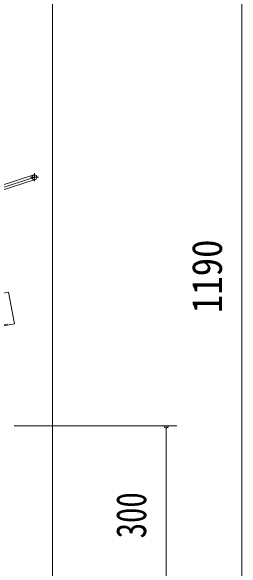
# Model space of a CAD drawing. Units: millimetres, scale not verified. Extents: x -5940 to 5940, y -6448 to 6448.
# Drawn here: x -3178 to -2752, y -4525 to -3493 of the extents above; entities that cross this region are included whole.
import ezdxf
from ezdxf.enums import TextEntityAlignment as Align

# ---------------------------------------------------------------- set-up
doc = ezdxf.new("R2010")
doc.units = ezdxf.units.MM
doc.header["$LTSCALE"] = 10
doc.linetypes.add('USER2', pattern=[10, 4, -6])
doc.linetypes.add('USER3', pattern=[24, 12, -5, 2, -5])
for name, color, linetype, lineweight in [('0-2_2-0BOLD', 7, 'Continuous', 18), ('0-3_2-1HIDDEN', 3, 'USER2', 18), ('0-4_2-2CENTER', 3, 'USER3', 18), ('0-5_2-5DIM', 3, 'Continuous', 18)]:
    doc.layers.add(name, color=color, linetype=linetype, lineweight=lineweight)
doc.styles.add('ＭＳ ゴシック', font='')
doc.styles.get('ＭＳ ゴシック').set_extended_font_data('MS Gothic')

msp = doc.modelspace()

# ---------------------------------------------------------------- linework, layer by layer
at = {"layer": '0-2_2-0BOLD'}
for p, q in [((-3101.6, -4560.42), (-3101.6, -2922.76)), ((-3136.29, -3795.9), (-3890.3, -4039.47)), ((-3887.54, -4048.03), (-3133.53, -3804.46))]:
    msp.add_line(p, q, dxfattribs=at)
msp.add_lwpolyline([(-4600.91, -4331.5), (-3171.94, -4071.68), (-3182.67, -4012.65), (-4530.58, -4257.73), (-4554.73, -4292.61), (-4606.28, -4301.98)], dxfattribs=at)
msp.add_arc((-3134.91, -3800.18), 4.5, 287.9023, 107.9023, dxfattribs=at)
at = {"layer": '0-3_2-1HIDDEN'}
msp.add_line((-4601.2, -4329.92), (-3172.23, -4070.11), dxfattribs=at)
msp.add_arc((-3134.91, -3800.18), 4.5, 107.90305, 287.90305, dxfattribs=at)
at = {"layer": '0-4_2-2CENTER'}
for p, q in [((-3134.91, -3807.68), (-3134.91, -3792.68)), ((-3134.91, -3800.18), (-3888.92, -4043.75)), ((-3142.41, -3800.18), (-3127.41, -3800.18))]:
    msp.add_line(p, q, dxfattribs=at)
at = {"layer": '0-5_2-5DIM'}
for p, q in [((-2751.6, -4560.42), (-2751.6, -3370.42)), ((-3172.13, -4260.42), (-2871.6, -4260.42)), ((-2887.6, -4260.42), (-2895.6, -4260.42)), ((-2891.6, -4260.42), (-2891.6, -4560.42))]:
    msp.add_line(p, q, dxfattribs=at)
msp.add_arc((-2891.6, -4260.42), 4, 180, 0, dxfattribs=at)

# ---------------------------------------------------------------- texts
at = {"layer": '0-5_2-5DIM', "color": 7, "style": 'ＭＳ ゴシック'}
for s, width, p in [('1190', 0.9, (-2771.6, -4051.84)), ('300', 0.75, (-2911.6, -4468.41))]:
    msp.add_text(s, height=55.72, rotation=90, dxfattribs=dict(at, width=width)).set_placement(p, align=Align.BOTTOM_LEFT)

doc.saveas('drawing.dxf')
